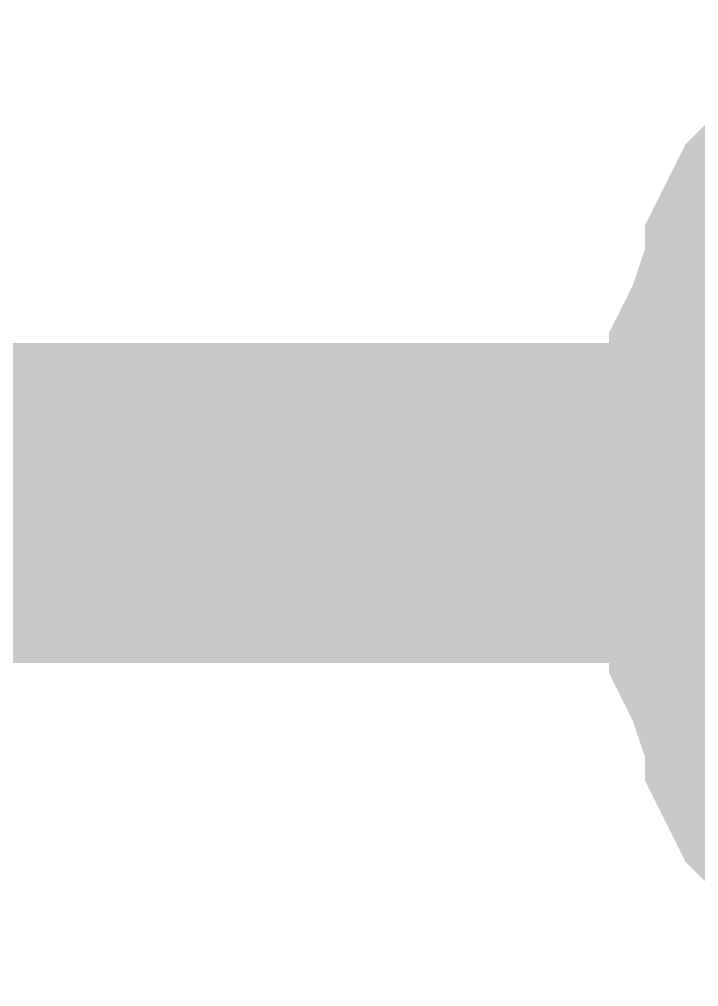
# Model space of a CAD drawing. Header units: inches. Extents: x 0 to 432, y 0 to 280.
# Drawn here: x 199.464 to 200.1, y 164.638 to 165.544 of the extents above; entities that cross this region are included whole.
import ezdxf

# ---------------------------------------------------------------- set-up
doc = ezdxf.new("R2010")
doc.units = ezdxf.units.IN
doc.layers.add('Sheet', color=255, linetype='Continuous')

msp = doc.modelspace()

# ---------------------------------------------------------------- linework, layer by layer
at = {"layer": 'Sheet'}
for points in [[(200.15448, 165.09081, 0.29972, 0.29972, 0), (200.15448, 165.11327, 0.29972, 0.29972, 0), (200.15448, 165.14696, 0.29972, 0.29972, 0), (200.16571, 165.16942, 0.29972, 0.29972, 0), (200.16571, 165.19188, 0.29972, 0.29972, 0), (200.16571, 165.21434, 0.29972, 0.29972, 0), (200.17695, 165.2368, 0.29972, 0.29972, 0), (200.18818, 165.27049, 0.29972, 0.29972, 0), (200.19941, 165.29295, 0.29972, 0.29972, 0), (200.19941, 165.31541, 0.29972, 0.29972, 0), (200.21064, 165.33787, 0.29972, 0.29972, 0), (200.22187, 165.3491, 0.29972, 0.29972, 0), (200.24433, 165.37156, 0.29972, 0.29972, 0), (200.25556, 165.39402, 0.29972, 0.29972, 0)], [(200.15448, 165.09081, 0.29972, 0.29972, 0), (200.15448, 165.11327, 0.29972, 0.29972, 0), (200.15448, 165.14696, 0.29972, 0.29972, 0), (200.16571, 165.16942, 0.29972, 0.29972, 0), (200.16571, 165.19188, 0.29972, 0.29972, 0), (200.16571, 165.21434, 0.29972, 0.29972, 0), (200.17695, 165.2368, 0.29972, 0.29972, 0), (200.18818, 165.27049, 0.29972, 0.29972, 0), (200.19941, 165.29295, 0.29972, 0.29972, 0), (200.19941, 165.31541, 0.29972, 0.29972, 0), (200.21064, 165.33787, 0.29972, 0.29972, 0), (200.22187, 165.3491, 0.29972, 0.29972, 0), (200.24433, 165.37156, 0.29972, 0.29972, 0), (200.25556, 165.39402, 0.29972, 0.29972, 0)], [(200.15448, 165.09081, 0.29972, 0.29972, 0), (200.15448, 165.11327, 0.29972, 0.29972, 0), (200.15448, 165.14696, 0.29972, 0.29972, 0), (200.16571, 165.16942, 0.29972, 0.29972, 0), (200.16571, 165.19188, 0.29972, 0.29972, 0), (200.16571, 165.21434, 0.29972, 0.29972, 0), (200.17695, 165.2368, 0.29972, 0.29972, 0), (200.18818, 165.27049, 0.29972, 0.29972, 0), (200.19941, 165.29295, 0.29972, 0.29972, 0), (200.19941, 165.31541, 0.29972, 0.29972, 0), (200.21064, 165.33787, 0.29972, 0.29972, 0), (200.22187, 165.3491, 0.29972, 0.29972, 0), (200.24433, 165.37156, 0.29972, 0.29972, 0), (200.25556, 165.39402, 0.29972, 0.29972, 0)], [(200.15448, 165.09081, 0.29972, 0.29972, 0), (200.15448, 165.11327, 0.29972, 0.29972, 0), (200.15448, 165.14696, 0.29972, 0.29972, 0), (200.16571, 165.16942, 0.29972, 0.29972, 0), (200.16571, 165.19188, 0.29972, 0.29972, 0), (200.16571, 165.21434, 0.29972, 0.29972, 0), (200.17695, 165.2368, 0.29972, 0.29972, 0), (200.18818, 165.27049, 0.29972, 0.29972, 0), (200.19941, 165.29295, 0.29972, 0.29972, 0), (200.19941, 165.31541, 0.29972, 0.29972, 0), (200.21064, 165.33787, 0.29972, 0.29972, 0), (200.22187, 165.3491, 0.29972, 0.29972, 0), (200.24433, 165.37156, 0.29972, 0.29972, 0), (200.25556, 165.39402, 0.29972, 0.29972, 0)], [(200.15448, 165.09081, 0.29972, 0.29972, 0), (200.15448, 165.11327, 0.29972, 0.29972, 0), (200.15448, 165.14696, 0.29972, 0.29972, 0), (200.16571, 165.16942, 0.29972, 0.29972, 0), (200.16571, 165.19188, 0.29972, 0.29972, 0), (200.16571, 165.21434, 0.29972, 0.29972, 0), (200.17695, 165.2368, 0.29972, 0.29972, 0), (200.18818, 165.27049, 0.29972, 0.29972, 0), (200.19941, 165.29295, 0.29972, 0.29972, 0), (200.19941, 165.31541, 0.29972, 0.29972, 0), (200.21064, 165.33787, 0.29972, 0.29972, 0), (200.22187, 165.3491, 0.29972, 0.29972, 0), (200.24433, 165.37156, 0.29972, 0.29972, 0), (200.25556, 165.39402, 0.29972, 0.29972, 0)], [(200.15448, 165.09081, 0.29972, 0.29972, 0), (200.15448, 165.11327, 0.29972, 0.29972, 0), (200.15448, 165.14696, 0.29972, 0.29972, 0), (200.16571, 165.16942, 0.29972, 0.29972, 0), (200.16571, 165.19188, 0.29972, 0.29972, 0), (200.16571, 165.21434, 0.29972, 0.29972, 0), (200.17695, 165.2368, 0.29972, 0.29972, 0), (200.18818, 165.27049, 0.29972, 0.29972, 0), (200.19941, 165.29295, 0.29972, 0.29972, 0), (200.19941, 165.31541, 0.29972, 0.29972, 0), (200.21064, 165.33787, 0.29972, 0.29972, 0), (200.22187, 165.3491, 0.29972, 0.29972, 0), (200.24433, 165.37156, 0.29972, 0.29972, 0), (200.25556, 165.39402, 0.29972, 0.29972, 0)], [(196.85264, 165.09081, 0.29972, 0.29972, 0), (200.65987, 165.09081, 0.29972, 0.29972, 0)], [(200.25556, 164.7876, 0.29972, 0.29972, 0), (200.24433, 164.81006, 0.29972, 0.29972, 0), (200.22187, 164.83252, 0.29972, 0.29972, 0), (200.21064, 164.84375, 0.29972, 0.29972, 0), (200.19941, 164.86621, 0.29972, 0.29972, 0), (200.19941, 164.88867, 0.29972, 0.29972, 0), (200.18818, 164.91113, 0.29972, 0.29972, 0), (200.17695, 164.94482, 0.29972, 0.29972, 0), (200.16571, 164.96728, 0.29972, 0.29972, 0), (200.16571, 164.98974, 0.29972, 0.29972, 0), (200.16571, 165.0122, 0.29972, 0.29972, 0), (200.15448, 165.03466, 0.29972, 0.29972, 0), (200.15448, 165.06835, 0.29972, 0.29972, 0), (200.15448, 165.09081, 0.29972, 0.29972, 0)], [(200.15448, 165.09081, 0.29972, 0.29972, 0), (200.15448, 165.09081, 0.29972, 0.29972, 0)], [(200.25556, 164.7876, 0.29972, 0.29972, 0), (200.24433, 164.81006, 0.29972, 0.29972, 0), (200.22187, 164.83252, 0.29972, 0.29972, 0), (200.21064, 164.84375, 0.29972, 0.29972, 0), (200.19941, 164.86621, 0.29972, 0.29972, 0), (200.19941, 164.88867, 0.29972, 0.29972, 0), (200.18818, 164.91113, 0.29972, 0.29972, 0), (200.17695, 164.94482, 0.29972, 0.29972, 0), (200.16571, 164.96728, 0.29972, 0.29972, 0), (200.16571, 164.98974, 0.29972, 0.29972, 0), (200.16571, 165.0122, 0.29972, 0.29972, 0), (200.15448, 165.03466, 0.29972, 0.29972, 0), (200.15448, 165.06835, 0.29972, 0.29972, 0), (200.15448, 165.09081, 0.29972, 0.29972, 0)], [(200.15448, 165.09081, 0.29972, 0.29972, 0), (200.15448, 165.09081, 0.29972, 0.29972, 0)], [(200.25556, 164.7876, 0.29972, 0.29972, 0), (200.24433, 164.81006, 0.29972, 0.29972, 0), (200.22187, 164.83252, 0.29972, 0.29972, 0), (200.21064, 164.84375, 0.29972, 0.29972, 0), (200.19941, 164.86621, 0.29972, 0.29972, 0), (200.19941, 164.88867, 0.29972, 0.29972, 0), (200.18818, 164.91113, 0.29972, 0.29972, 0), (200.17695, 164.94482, 0.29972, 0.29972, 0), (200.16571, 164.96728, 0.29972, 0.29972, 0), (200.16571, 164.98974, 0.29972, 0.29972, 0), (200.16571, 165.0122, 0.29972, 0.29972, 0), (200.15448, 165.03466, 0.29972, 0.29972, 0), (200.15448, 165.06835, 0.29972, 0.29972, 0), (200.15448, 165.09081, 0.29972, 0.29972, 0)], [(200.15448, 165.09081, 0.29972, 0.29972, 0), (200.15448, 165.09081, 0.29972, 0.29972, 0)], [(200.25556, 164.7876, 0.29972, 0.29972, 0), (200.24433, 164.81006, 0.29972, 0.29972, 0), (200.22187, 164.83252, 0.29972, 0.29972, 0), (200.21064, 164.84375, 0.29972, 0.29972, 0), (200.19941, 164.86621, 0.29972, 0.29972, 0), (200.19941, 164.88867, 0.29972, 0.29972, 0), (200.18818, 164.91113, 0.29972, 0.29972, 0), (200.17695, 164.94482, 0.29972, 0.29972, 0), (200.16571, 164.96728, 0.29972, 0.29972, 0), (200.16571, 164.98974, 0.29972, 0.29972, 0), (200.16571, 165.0122, 0.29972, 0.29972, 0), (200.15448, 165.03466, 0.29972, 0.29972, 0), (200.15448, 165.06835, 0.29972, 0.29972, 0), (200.15448, 165.09081, 0.29972, 0.29972, 0)], [(200.15448, 165.09081, 0.29972, 0.29972, 0), (200.15448, 165.09081, 0.29972, 0.29972, 0)], [(200.25556, 164.7876, 0.29972, 0.29972, 0), (200.24433, 164.81006, 0.29972, 0.29972, 0), (200.22187, 164.83252, 0.29972, 0.29972, 0), (200.21064, 164.84375, 0.29972, 0.29972, 0), (200.19941, 164.86621, 0.29972, 0.29972, 0), (200.19941, 164.88867, 0.29972, 0.29972, 0), (200.18818, 164.91113, 0.29972, 0.29972, 0), (200.17695, 164.94482, 0.29972, 0.29972, 0), (200.16571, 164.96728, 0.29972, 0.29972, 0), (200.16571, 164.98974, 0.29972, 0.29972, 0), (200.16571, 165.0122, 0.29972, 0.29972, 0), (200.15448, 165.03466, 0.29972, 0.29972, 0), (200.15448, 165.06835, 0.29972, 0.29972, 0), (200.15448, 165.09081, 0.29972, 0.29972, 0)], [(200.15448, 165.09081, 0.29972, 0.29972, 0), (200.15448, 165.09081, 0.29972, 0.29972, 0)], [(200.25556, 164.7876, 0.29972, 0.29972, 0), (200.24433, 164.81006, 0.29972, 0.29972, 0), (200.22187, 164.83252, 0.29972, 0.29972, 0), (200.21064, 164.84375, 0.29972, 0.29972, 0), (200.19941, 164.86621, 0.29972, 0.29972, 0), (200.19941, 164.88867, 0.29972, 0.29972, 0), (200.18818, 164.91113, 0.29972, 0.29972, 0), (200.17695, 164.94482, 0.29972, 0.29972, 0), (200.16571, 164.96728, 0.29972, 0.29972, 0), (200.16571, 164.98974, 0.29972, 0.29972, 0), (200.16571, 165.0122, 0.29972, 0.29972, 0), (200.15448, 165.03466, 0.29972, 0.29972, 0), (200.15448, 165.06835, 0.29972, 0.29972, 0), (200.15448, 165.09081, 0.29972, 0.29972, 0)], [(200.15448, 165.09081, 0.29972, 0.29972, 0), (200.15448, 165.09081, 0.29972, 0.29972, 0)]]:
    msp.add_lwpolyline(points, format="xyseb", dxfattribs=at)

doc.saveas('drawing.dxf')
